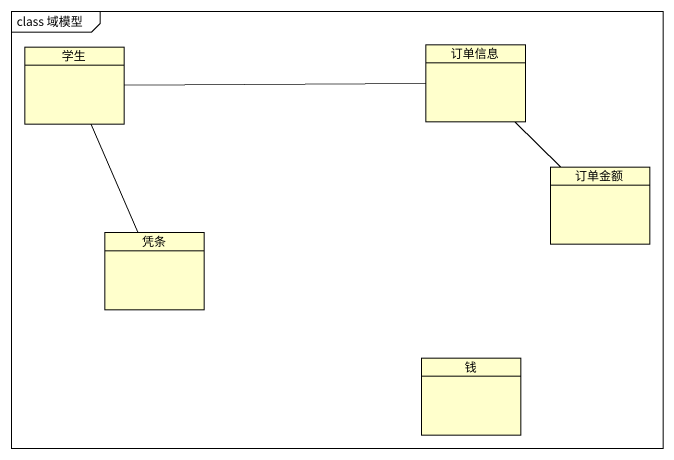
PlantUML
@startuml
mainframe class 域模型
hide circle
hide empty members
class 学生
class 订单信息
class 订单金额
class 凭条
class 钱
学生 -right- 订单信息
学生 -- 凭条
订单信息 -- 订单金额
@enduml
